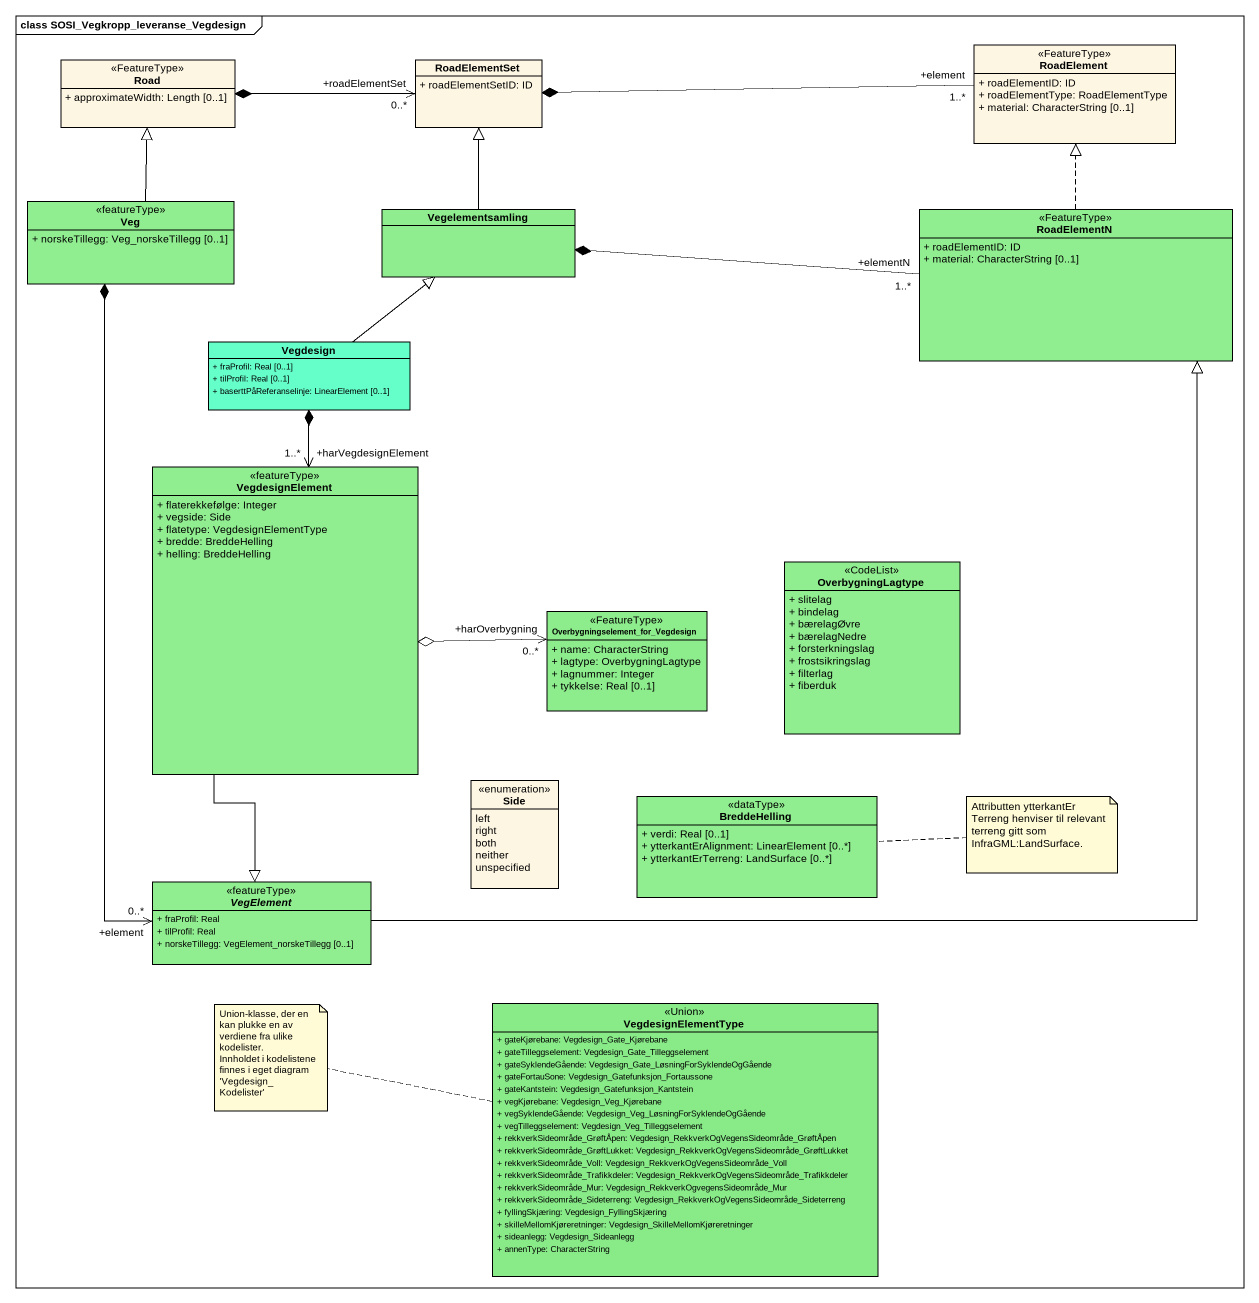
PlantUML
@startuml
mainframe class SOSI_Vegkropp_leveranse_Vegdesign
hide circle
hide empty members
skinparam classAttributeIconSize 0
class RoadElement <<FeatureType>> {
  + roadElementID: ID
  + roadElementType: RoadElementType
  + material: CharacterString [0..1]
}
class Road <<FeatureType>> {
  + approximateWidth: Length [0..1]
}
class RoadElementSet {
  + roadElementSetID: ID
}
class Veg <<featureType>> #90EE90 {
  + norskeTillegg: Veg_norskeTillegg [0..1]
}
class Vegelementsamling #8FED8F
class RoadElementN <<FeatureType>> #90EE90 {
  + roadElementID: ID
  + material: CharacterString [0..1]
}
class Vegdesign #65FFCA {
  + fraProfil: Real [0..1]
  + tilProfil: Real [0..1]
  + baserttPåReferanselinje: LinearElement [0..1]
}
class VegdesignElement <<featureType>> #90EE90 {
  + flaterekkefølge: Integer
  + vegside: Side
  + flatetype: VegdesignElementType
  + bredde: BreddeHelling
  + helling: BreddeHelling
}
class OverbygningLagtype <<CodeList>> #90EE90 {
  + slitelag
  + bindelag
  + bærelagØvre
  + bærelagNedre
  + forsterkningslag
  + frostsikringslag
  + filterlag
  + fiberduk
}
class "Overbygningselement_for_Vegdesign" as Overbygningselement_for <<FeatureType>> #8DED8D {
  + name: CharacterString
  + lagtype: OverbygningLagtype
  + lagnummer: Integer
  + tykkelse: Real [0..1]
}
enum Side {
  left
  right
  both
  neither
  unspecified
}
class BreddeHelling <<dataType>> #90EE90 {
  + verdi: Real [0..1]
  + ytterkantErAlignment: LinearElement [0..*]
  + ytterkantErTerreng: LandSurface [0..*]
}
abstract class VegElement <<featureType>> #90EE90 {
  + fraProfil: Real
  + tilProfil: Real
  + norskeTillegg: VegElement_norskeTillegg [0..1]
}
class VegdesignElementType <<Union>> #88EB88 {
  + gateKjørebane: Vegdesign_Gate_Kjørebane
  + gateTilleggselement: Vegdesign_Gate_Tilleggselement
  + gateSyklendeGående: Vegdesign_Gate_LøsningForSyklendeOgGående
  + gateFortauSone: Vegdesign_Gatefunksjon_Fortaussone
  + gateKantstein: Vegdesign_Gatefunksjon_Kantstein
  + vegKjørebane: Vegdesign_Veg_Kjørebane
  + vegSyklendeGående: Vegdesign_Veg_LøsningForSyklendeOgGående
  + vegTilleggselement: Vegdesign_Veg_Tilleggselement
  + rekkverkSideområde_GrøftÅpen: Vegdesign_RekkverkOgVegensSideområde_GrøftÅpen
  + rekkverkSideområde_GrøftLukket: Vegdesign_RekkverkOgVegensSideområde_GrøftLukket
  + rekkverkSideområde_Voll: Vegdesign_RekkverkOgVegensSideområde_Voll
  + rekkverkSideområde_Trafikkdeler: Vegdesign_RekkverkOgVegensSideområde_Trafikkdeler
  + rekkverkSideområde_Mur: Vegdesign_RekkverkOgvegensSideområde_Mur
  + rekkverkSideområde_Sideterreng: Vegdesign_RekkverkOgVegensSideområde_Sideterreng
  + fyllingSkjæring: Vegdesign_FyllingSkjæring
  + skilleMellomKjøreretninger: Vegdesign_SkilleMellomKjøreretninger
  + sideanlegg: Vegdesign_Sideanlegg
  + annenType: CharacterString
}
RoadElement "+element\n1..*" -left-* RoadElementSet
RoadElementSet "+roadElementSet\n0..*" <-left-* Road
Veg -up-|> Road
Vegelementsamling -up-|> RoadElementSet
RoadElementN .up.|> RoadElement
RoadElementN "+elementN\n1..*" -left-* Vegelementsamling
Vegdesign -up-|> Vegelementsamling
VegdesignElement "+harVegdesignElement\n1..*" <-up-* Vegdesign
VegdesignElement --|> VegElement
Overbygningselement_for "+harOverbygning\n0..*" <-left-o VegdesignElement
VegElement "+element\n0..*" <-up-* Veg
VegElement -up-|> RoadElementN
note right of BreddeHelling : Attributten ytterkantEr Terreng henviser til relevant terreng gitt som InfraGML:LandSurface.
note left of VegdesignElementType
  Union-klasse, der en kan plukke en av verdiene fra ulike kodelister.
  Innholdet i kodelistene finnes i eget diagram 'Vegdesign_Kodelister'
end note
@enduml
